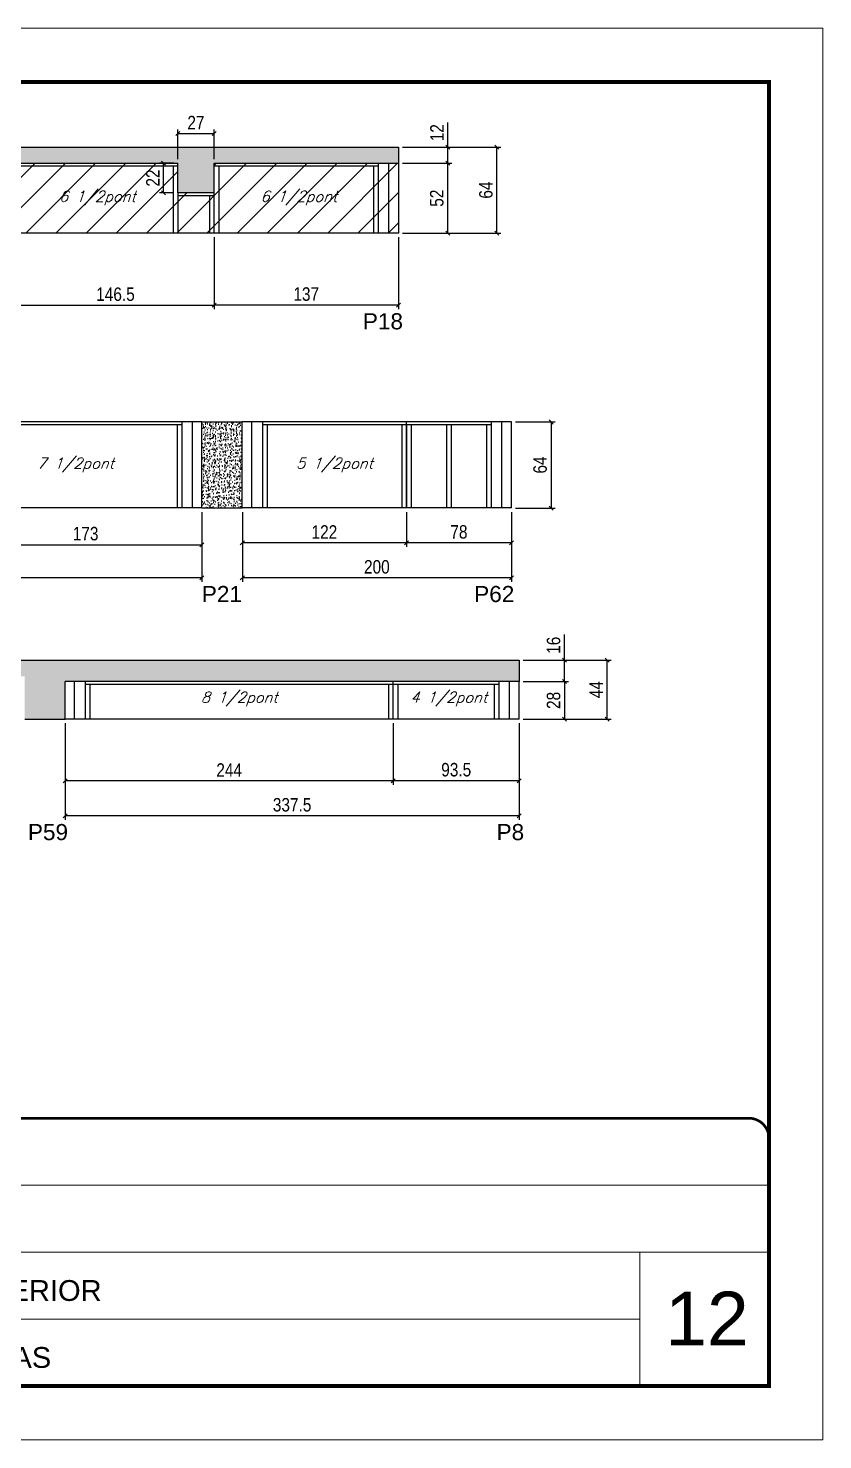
# Model space of a CAD drawing. Extents: x 3309 to 9590, y -2522 to 14608.
# Drawn here: x 8972 to 9563, y 11261 to 12311 of the extents above; entities that cross this region are included whole.
import ezdxf

# ---------------------------------------------------------------- set-up
doc = ezdxf.new("R2010")
doc.units = 0
doc.linetypes.add('CONTINUO', pattern=[0])
doc.linetypes.add('DASHED', pattern=[0.75, 0.5, -0.25])
for name, color, linetype in [('5', 5, 'Continuous'), ('COTA', 241, 'Continuous'), ('Painéis', 200, 'Continuous'), ('SARR_2.2x7', 40, 'Continuous'), ('SARR_3.5x7', 81, 'Continuous'), ('texto', 7, 'Continuous')]:
    doc.layers.add(name, color=color, linetype=linetype)
for name, color, linetype, lineweight in [('CARIMBO', 255, 'Continuous', 9), ('Folhas', 255, 'Continuous', 9), ('Hachura', 251, 'Continuous', 9), ('SARRAFO DE PRESSAO', 251, 'DASHED', 9)]:
    doc.layers.add(name, color=color, linetype=linetype, lineweight=lineweight)
doc.styles.add('ARIAL', font='arial.ttf')
doc.styles.add('COTA TECNICA', font='techl___.ttf', dxfattribs={"height": 10})
doc.styles.add('Romans', font='romans.shx')
doc.styles.get("Standard").update_dxf_attribs({"font": 'arial.ttf'})
doc.dimstyles.new('PAINEL', dxfattribs={"dimtxt": 10, "dimasz": 3, "dimexe": 3, "dimexo": 3, "dimgap": 3, "dimtad": 1, "dimdec": 1, "dimzin": 12, "dimdsep": 46, "dimtxsty": 'COTA TECNICA', "dimblk1": 'OBLIQUE', "dimblk2": 'OBLIQUE', "dimsah": 1, "dimcen": 0.9, "dimclrd": 4, "dimclre": 4, "dimclrt": 240, "dimadec": 1, "dimazin": 3, "dimtfac": 1, "dimtdec": 1, "dimtmove": 0, "dimatfit": 3, "dimfxl": 1, "dimtolj": 1, "dimtzin": 12, "dimarcsym": 0})

# ---------------------------------------------------------------- blocks, each defined once
blk = doc.blocks.new('9999999999')
at = {"color": 30, "linetype": 'CONTINUO'}
for p, q in [((98564.6, 34379.6), (99584, 34379.6)), ((98564.6, 34329.8), (99488, 34329.8)), ((99584, 34329.8), (99488, 34329.8)), ((99488, 34329.8), (99488, 34230.2)), ((98564.6, 34280), (99488, 34280))]:
    blk.add_line(p, q, dxfattribs=at)
at = {"color": 30, "linetype": 'CONTINUO', "const_width": 2}
blk.add_lwpolyline([(99584, 34230.2), (99584, 34414.4, 0.414214), (99569, 34429.4), (98229, 34429.4, 0.414214), (98214, 34414.4), (98214, 34245.2, 0.414214), (98229, 34230.2), (99584, 34230.2)], format="xyb", dxfattribs=at)
at = {"layer": 'Folhas'}
blk.add_lwpolyline([(98139, 34190.2), (99624, 34190.2), (99624, 35240.2), (98139, 35240.2)], close=True, dxfattribs=at)
at = {"layer": 'Folhas', "color": 30, "const_width": 3}
blk.add_lwpolyline([(98214, 34230.2), (99584, 34230.2), (99584, 35200.2), (98214, 35200.2)], close=True, dxfattribs=at)
at = {"color": 7, "linetype": 'Continuous', "ltscale": 5, "style": 'ARIAL'}
for s, p in [('1° SUBSOLO SUPERIOR', (98837.7, 34293.5)), ('LATERAIS DE VIGAS', (98837.7, 34243.7))]:
    blk.add_text(s, height=15.483, dxfattribs=at).set_placement(p)
blk = doc.blocks.new('_Oblique')
at = {"color": 0, "linetype": 'ByBlock', "lineweight": -2}
blk.add_line((-0.5, -0.5), (0.5, 0.5), dxfattribs=at)
blk = doc.blocks.new('*D232')
at = {"layer": 'COTA', "color": 4, "lineweight": -2, "transparency": 16777216}
for p, q in [((8963.9, 12155.3), (8963.9, 12101.7)), ((9110.4, 12155.3), (9110.4, 12101.7)), ((8963.9, 12104.7), (9110.4, 12104.7))]:
    blk.add_line(p, q, dxfattribs=at)
at = {"layer": 'Defpoints', "color": 0, "transparency": 16777216}
for p in [(8963.9, 12158.3), (9110.4, 12158.3), (9110.4, 12104.7)]:
    blk.add_point(p, dxfattribs=at)
at = {"layer": 'COTA', "color": 4, "lineweight": -2, "transparency": 16777216, "xscale": 3, "yscale": 3, "zscale": 3, "rotation": 180}
blk.add_blockref('_Oblique', (8963.9, 12104.7), dxfattribs=at)
at = {"layer": 'COTA', "color": 4, "lineweight": -2, "transparency": 16777216, "xscale": 3, "yscale": 3, "zscale": 3}
blk.add_blockref('_Oblique', (9110.4, 12104.7), dxfattribs=at)
at = {"layer": 'COTA', "color": 240, "transparency": 16777216, "insert": (9037.1, 12112.8), "char_height": 10, "attachment_point": 5, "style": 'COTA TECNICA'}
blk.add_mtext('\\A1;146.5', dxfattribs=at)
blk = doc.blocks.new('*D237')
at = {"layer": 'COTA', "color": 4, "lineweight": -2, "transparency": 16777216}
for p, q in [((9083.4, 12213.3), (9083.4, 12235.4)), ((9110.4, 12213.3), (9110.4, 12235.4)), ((9083.4, 12232.4), (9110.4, 12232.4))]:
    blk.add_line(p, q, dxfattribs=at)
at = {"layer": 'Defpoints', "color": 0, "transparency": 16777216}
for p in [(9110.4, 12232.4), (9083.4, 12210.3), (9110.4, 12210.3)]:
    blk.add_point(p, dxfattribs=at)
at = {"layer": 'COTA', "color": 4, "lineweight": -2, "transparency": 16777216, "xscale": 3, "yscale": 3, "zscale": 3, "rotation": 180}
blk.add_blockref('_Oblique', (9083.4, 12232.4), dxfattribs=at)
at = {"layer": 'COTA', "color": 4, "lineweight": -2, "transparency": 16777216, "xscale": 3, "yscale": 3, "zscale": 3}
blk.add_blockref('_Oblique', (9110.4, 12232.4), dxfattribs=at)
at = {"layer": 'COTA', "color": 240, "transparency": 16777216, "insert": (9096.9, 12240.5), "char_height": 10, "attachment_point": 5, "style": 'COTA TECNICA'}
blk.add_mtext('\\A1;27', dxfattribs=at)
blk = doc.blocks.new('*D224')
at = {"layer": 'COTA', "color": 4, "lineweight": -2, "transparency": 16777216}
for p, q in [((9250.4, 12210.3), (9287.1, 12210.3)), ((9284.1, 12158.3), (9284.1, 12210.3)), ((9250.4, 12158.3), (9287.1, 12158.3))]:
    blk.add_line(p, q, dxfattribs=at)
at = {"layer": 'Defpoints', "color": 0, "transparency": 16777216}
for p in [(9247.4, 12210.3), (9284.1, 12210.3), (9247.4, 12158.3)]:
    blk.add_point(p, dxfattribs=at)
at = {"layer": 'COTA', "color": 4, "lineweight": -2, "transparency": 16777216, "xscale": 3, "yscale": 3, "zscale": 3}
for p, rotation in [((9284.1, 12210.3), 90), ((9284.1, 12158.3), 270)]:
    blk.add_blockref('_Oblique', p, dxfattribs=dict(at, rotation=rotation))
at = {"layer": 'COTA', "color": 240, "transparency": 16777216, "insert": (9276, 12184.3), "char_height": 10, "attachment_point": 5, "rotation": 90, "style": 'COTA TECNICA'}
blk.add_mtext('\\A1;52', dxfattribs=at)
blk = doc.blocks.new('*D225')
at = {"layer": 'COTA', "color": 4, "lineweight": -2, "transparency": 16777216}
for p, q in [((9284.1, 12222.3), (9284.1, 12240.7)), ((9250.4, 12222.3), (9287.1, 12222.3)), ((9284.1, 12210.3), (9284.1, 12222.3)), ((9250.4, 12210.3), (9287.1, 12210.3))]:
    blk.add_line(p, q, dxfattribs=at)
at = {"layer": 'Defpoints', "color": 0, "transparency": 16777216}
for p in [(9247.4, 12222.3), (9284.1, 12222.3), (9247.4, 12210.3)]:
    blk.add_point(p, dxfattribs=at)
at = {"layer": 'COTA', "color": 4, "lineweight": -2, "transparency": 16777216, "xscale": 3, "yscale": 3, "zscale": 3}
for p, rotation in [((9284.1, 12222.3), 90), ((9284.1, 12210.3), 270)]:
    blk.add_blockref('_Oblique', p, dxfattribs=dict(at, rotation=rotation))
at = {"layer": 'COTA', "color": 240, "transparency": 16777216, "insert": (9276.1, 12233), "char_height": 10, "attachment_point": 5, "rotation": 90, "style": 'COTA TECNICA'}
blk.add_mtext('\\A1;12', dxfattribs=at)
blk = doc.blocks.new('*D226')
at = {"layer": 'COTA', "color": 4, "lineweight": -2, "transparency": 16777216}
for p, q in [((9250.4, 12222.3), (9323.6, 12222.3)), ((9320.6, 12158.3), (9320.6, 12222.3)), ((9250.4, 12158.3), (9323.6, 12158.3))]:
    blk.add_line(p, q, dxfattribs=at)
at = {"layer": 'Defpoints', "color": 0, "transparency": 16777216}
for p in [(9247.4, 12222.3), (9320.6, 12222.3), (9247.4, 12158.3)]:
    blk.add_point(p, dxfattribs=at)
at = {"layer": 'COTA', "color": 4, "lineweight": -2, "transparency": 16777216, "xscale": 3, "yscale": 3, "zscale": 3}
for p, rotation in [((9320.6, 12222.3), 90), ((9320.6, 12158.3), 270)]:
    blk.add_blockref('_Oblique', p, dxfattribs=dict(at, rotation=rotation))
at = {"layer": 'COTA', "color": 240, "transparency": 16777216, "insert": (9312.5, 12190.3), "char_height": 10, "attachment_point": 5, "rotation": 90, "style": 'COTA TECNICA'}
blk.add_mtext('\\A1;64', dxfattribs=at)
blk = doc.blocks.new('*D238')
at = {"layer": 'COTA', "color": 4, "lineweight": -2, "transparency": 16777216}
for p, q in [((9110.4, 12155.3), (9110.4, 12101.7)), ((9247.4, 12155.3), (9247.4, 12101.7)), ((9247.4, 12104.7), (9110.4, 12104.7))]:
    blk.add_line(p, q, dxfattribs=at)
at = {"layer": 'Defpoints', "color": 0, "transparency": 16777216}
for p in [(9110.4, 12158.3), (9247.4, 12158.3), (9110.4, 12104.7)]:
    blk.add_point(p, dxfattribs=at)
at = {"layer": 'COTA', "color": 4, "lineweight": -2, "transparency": 16777216, "xscale": 3, "yscale": 3, "zscale": 3, "rotation": 180}
blk.add_blockref('_Oblique', (9110.4, 12104.7), dxfattribs=at)
at = {"layer": 'COTA', "color": 4, "lineweight": -2, "transparency": 16777216, "xscale": 3, "yscale": 3, "zscale": 3}
blk.add_blockref('_Oblique', (9247.4, 12104.7), dxfattribs=at)
at = {"layer": 'COTA', "color": 240, "transparency": 16777216, "insert": (9178.9, 12112.9), "char_height": 10, "attachment_point": 5, "style": 'COTA TECNICA'}
blk.add_mtext('\\A1;137', dxfattribs=at)
blk = doc.blocks.new('*D239')
at = {"layer": 'COTA', "color": 4, "linetype": 'ByBlock', "lineweight": -2, "transparency": 16777216}
for p, q in [((8440.4, 11950.8), (8440.4, 11898.9)), ((9101.4, 11950.8), (9101.4, 11898.9)), ((9101.4, 11901.9), (8440.4, 11901.9))]:
    blk.add_line(p, q, dxfattribs=at)
at = {"layer": 'Defpoints', "color": 0, "linetype": 'ByBlock', "transparency": 16777216}
for p in [(8440.4, 11953.8), (9101.4, 11953.8), (8440.4, 11901.9)]:
    blk.add_point(p, dxfattribs=at)
at = {"layer": 'COTA', "color": 4, "linetype": 'ByBlock', "lineweight": -2, "transparency": 16777216, "xscale": 3, "yscale": 3, "zscale": 3, "rotation": 180}
blk.add_blockref('_Oblique', (8440.4, 11901.9), dxfattribs=at)
at = {"layer": 'COTA', "color": 4, "linetype": 'ByBlock', "lineweight": -2, "transparency": 16777216, "xscale": 3, "yscale": 3, "zscale": 3}
blk.add_blockref('_Oblique', (9101.4, 11901.9), dxfattribs=at)
at = {"layer": 'COTA', "color": 240, "linetype": 'ByBlock', "transparency": 16777216, "insert": (8770.9, 11910), "char_height": 10, "attachment_point": 5, "style": 'COTA TECNICA'}
blk.add_mtext('\\A1;661', dxfattribs=at)
blk = doc.blocks.new('*D240')
at = {"layer": 'COTA', "color": 4, "lineweight": -2, "transparency": 16777216}
for p, q in [((8928.4, 11950.8), (8928.4, 11923.5)), ((9101.4, 11950.8), (9101.4, 11923.5)), ((8928.4, 11926.5), (9101.4, 11926.5))]:
    blk.add_line(p, q, dxfattribs=at)
at = {"layer": 'Defpoints', "color": 0, "transparency": 16777216}
for p in [(8928.4, 11953.8), (9101.4, 11953.8), (9101.4, 11926.5)]:
    blk.add_point(p, dxfattribs=at)
at = {"layer": 'COTA', "color": 4, "lineweight": -2, "transparency": 16777216, "xscale": 3, "yscale": 3, "zscale": 3, "rotation": 180}
blk.add_blockref('_Oblique', (8928.4, 11926.5), dxfattribs=at)
at = {"layer": 'COTA', "color": 4, "lineweight": -2, "transparency": 16777216, "xscale": 3, "yscale": 3, "zscale": 3}
blk.add_blockref('_Oblique', (9101.4, 11926.5), dxfattribs=at)
at = {"layer": 'COTA', "color": 240, "transparency": 16777216, "insert": (9014.9, 11934.7), "char_height": 10, "attachment_point": 5, "style": 'COTA TECNICA'}
blk.add_mtext('\\A1;173', dxfattribs=at)
blk = doc.blocks.new('*D241')
at = {"layer": 'COTA', "color": 4, "lineweight": -2, "transparency": 16777216}
for p, q in [((9080.4, 12210.3), (9069.9, 12210.3)), ((9072.9, 12188.3), (9072.9, 12210.3)), ((9080.4, 12188.3), (9069.9, 12188.3))]:
    blk.add_line(p, q, dxfattribs=at)
at = {"layer": 'Defpoints', "color": 0, "transparency": 16777216}
for p in [(9072.9, 12210.3), (9083.4, 12210.3), (9083.4, 12188.3)]:
    blk.add_point(p, dxfattribs=at)
at = {"layer": 'COTA', "color": 4, "lineweight": -2, "transparency": 16777216, "xscale": 3, "yscale": 3, "zscale": 3}
for p, rotation in [((9072.9, 12210.3), 90), ((9072.9, 12188.3), 270)]:
    blk.add_blockref('_Oblique', p, dxfattribs=dict(at, rotation=rotation))
at = {"layer": 'COTA', "color": 240, "transparency": 16777216, "insert": (9064.9, 12199.3), "char_height": 10, "attachment_point": 5, "rotation": 90, "style": 'COTA TECNICA'}
blk.add_mtext('\\A1;22', dxfattribs=at)
blk = doc.blocks.new('*D222')
at = {"layer": 'COTA', "color": 4, "linetype": 'ByBlock', "lineweight": -2, "transparency": 16777216}
for p, q in [((9253.4, 11950.8), (9253.4, 11924.9)), ((9331.4, 11950.8), (9331.4, 11924.9)), ((9331.4, 11927.9), (9253.4, 11927.9))]:
    blk.add_line(p, q, dxfattribs=at)
at = {"layer": 'Defpoints', "color": 0, "linetype": 'ByBlock', "transparency": 16777216}
for p in [(9253.4, 11953.8), (9331.4, 11953.8), (9253.4, 11927.9)]:
    blk.add_point(p, dxfattribs=at)
at = {"layer": 'COTA', "color": 4, "linetype": 'ByBlock', "lineweight": -2, "transparency": 16777216, "xscale": 3, "yscale": 3, "zscale": 3, "rotation": 180}
blk.add_blockref('_Oblique', (9253.4, 11927.9), dxfattribs=at)
at = {"layer": 'COTA', "color": 4, "linetype": 'ByBlock', "lineweight": -2, "transparency": 16777216, "xscale": 3, "yscale": 3, "zscale": 3}
blk.add_blockref('_Oblique', (9331.4, 11927.9), dxfattribs=at)
at = {"layer": 'COTA', "color": 240, "linetype": 'ByBlock', "transparency": 16777216, "insert": (9292.4, 11936), "char_height": 10, "attachment_point": 5, "style": 'COTA TECNICA'}
blk.add_mtext('\\A1;78', dxfattribs=at)
blk = doc.blocks.new('*D223')
at = {"layer": 'COTA', "color": 4, "linetype": 'ByBlock', "lineweight": -2, "transparency": 16777216}
for p, q in [((9131.4, 11950.8), (9131.4, 11924.9)), ((9253.4, 11950.8), (9253.4, 11924.9)), ((9253.4, 11927.9), (9131.4, 11927.9))]:
    blk.add_line(p, q, dxfattribs=at)
at = {"layer": 'Defpoints', "color": 0, "linetype": 'ByBlock', "transparency": 16777216}
for p in [(9131.4, 11953.8), (9253.4, 11953.8), (9131.4, 11927.9)]:
    blk.add_point(p, dxfattribs=at)
at = {"layer": 'COTA', "color": 4, "linetype": 'ByBlock', "lineweight": -2, "transparency": 16777216, "xscale": 3, "yscale": 3, "zscale": 3, "rotation": 180}
blk.add_blockref('_Oblique', (9131.4, 11927.9), dxfattribs=at)
at = {"layer": 'COTA', "color": 4, "linetype": 'ByBlock', "lineweight": -2, "transparency": 16777216, "xscale": 3, "yscale": 3, "zscale": 3}
blk.add_blockref('_Oblique', (9253.4, 11927.9), dxfattribs=at)
at = {"layer": 'COTA', "color": 240, "linetype": 'ByBlock', "transparency": 16777216, "insert": (9192.4, 11936), "char_height": 10, "attachment_point": 5, "style": 'COTA TECNICA'}
blk.add_mtext('\\A1;122', dxfattribs=at)
blk = doc.blocks.new('*D234')
at = {"layer": 'COTA', "color": 4, "linetype": 'ByBlock', "lineweight": -2, "transparency": 16777216}
for p, q in [((9131.4, 11950.8), (9131.4, 11898.9)), ((9331.4, 11950.8), (9331.4, 11898.9)), ((9331.4, 11901.9), (9131.4, 11901.9))]:
    blk.add_line(p, q, dxfattribs=at)
at = {"layer": 'Defpoints', "color": 0, "linetype": 'ByBlock', "transparency": 16777216}
for p in [(9131.4, 11953.8), (9331.4, 11953.8), (9131.4, 11901.9)]:
    blk.add_point(p, dxfattribs=at)
at = {"layer": 'COTA', "color": 4, "linetype": 'ByBlock', "lineweight": -2, "transparency": 16777216, "xscale": 3, "yscale": 3, "zscale": 3, "rotation": 180}
blk.add_blockref('_Oblique', (9131.4, 11901.9), dxfattribs=at)
at = {"layer": 'COTA', "color": 4, "linetype": 'ByBlock', "lineweight": -2, "transparency": 16777216, "xscale": 3, "yscale": 3, "zscale": 3}
blk.add_blockref('_Oblique', (9331.4, 11901.9), dxfattribs=at)
at = {"layer": 'COTA', "color": 240, "linetype": 'ByBlock', "transparency": 16777216, "insert": (9231.4, 11910), "char_height": 10, "attachment_point": 5, "style": 'COTA TECNICA'}
blk.add_mtext('\\A1;200', dxfattribs=at)
blk = doc.blocks.new('*D235')
at = {"layer": 'COTA', "color": 4, "lineweight": -2, "transparency": 16777216}
for p, q in [((9334.4, 12017.8), (9363.9, 12017.8)), ((9360.9, 12017.8), (9360.9, 11953.8)), ((9334.4, 11953.8), (9363.9, 11953.8))]:
    blk.add_line(p, q, dxfattribs=at)
at = {"layer": 'Defpoints', "color": 0, "transparency": 16777216}
for p in [(9331.4, 12017.8), (9331.4, 11953.8), (9360.9, 11953.8)]:
    blk.add_point(p, dxfattribs=at)
at = {"layer": 'COTA', "color": 4, "lineweight": -2, "transparency": 16777216, "xscale": 3, "yscale": 3, "zscale": 3}
for p, rotation in [((9360.9, 12017.8), 90), ((9360.9, 11953.8), 270)]:
    blk.add_blockref('_Oblique', p, dxfattribs=dict(at, rotation=rotation))
at = {"layer": 'COTA', "color": 240, "transparency": 16777216, "insert": (9352.8, 11985.8), "char_height": 10, "attachment_point": 5, "rotation": 90, "style": 'COTA TECNICA'}
blk.add_mtext('\\A1;64', dxfattribs=at)
blk = doc.blocks.new('*D249')
at = {"layer": 'COTA', "color": 4, "linetype": 'ByBlock', "lineweight": -2, "transparency": 16777216}
for p, q in [((9243.6, 11793.7), (9243.6, 11747.8)), ((9337.1, 11793.7), (9337.1, 11747.8)), ((9337.1, 11750.8), (9243.6, 11750.8))]:
    blk.add_line(p, q, dxfattribs=at)
at = {"layer": 'Defpoints', "color": 0, "linetype": 'ByBlock', "transparency": 16777216}
for p in [(9243.6, 11796.7), (9337.1, 11796.7), (9243.6, 11750.8)]:
    blk.add_point(p, dxfattribs=at)
at = {"layer": 'COTA', "color": 4, "linetype": 'ByBlock', "lineweight": -2, "transparency": 16777216, "xscale": 3, "yscale": 3, "zscale": 3, "rotation": 180}
blk.add_blockref('_Oblique', (9243.6, 11750.8), dxfattribs=at)
at = {"layer": 'COTA', "color": 4, "linetype": 'ByBlock', "lineweight": -2, "transparency": 16777216, "xscale": 3, "yscale": 3, "zscale": 3}
blk.add_blockref('_Oblique', (9337.1, 11750.8), dxfattribs=at)
at = {"layer": 'COTA', "color": 240, "linetype": 'ByBlock', "transparency": 16777216, "insert": (9290.4, 11759.1), "char_height": 10, "attachment_point": 5, "style": 'COTA TECNICA'}
blk.add_mtext('\\A1;93.5', dxfattribs=at)
blk = doc.blocks.new('*D250')
at = {"layer": 'COTA', "color": 4, "linetype": 'ByBlock', "lineweight": -2, "transparency": 16777216}
for p, q in [((8999.6, 11793.7), (8999.6, 11747.8)), ((9243.6, 11793.7), (9243.6, 11747.8)), ((9243.6, 11750.8), (8999.6, 11750.8))]:
    blk.add_line(p, q, dxfattribs=at)
at = {"layer": 'Defpoints', "color": 0, "linetype": 'ByBlock', "transparency": 16777216}
for p in [(8999.6, 11796.7), (9243.6, 11796.7), (8999.6, 11750.8)]:
    blk.add_point(p, dxfattribs=at)
at = {"layer": 'COTA', "color": 4, "linetype": 'ByBlock', "lineweight": -2, "transparency": 16777216, "xscale": 3, "yscale": 3, "zscale": 3, "rotation": 180}
blk.add_blockref('_Oblique', (8999.6, 11750.8), dxfattribs=at)
at = {"layer": 'COTA', "color": 4, "linetype": 'ByBlock', "lineweight": -2, "transparency": 16777216, "xscale": 3, "yscale": 3, "zscale": 3}
blk.add_blockref('_Oblique', (9243.6, 11750.8), dxfattribs=at)
at = {"layer": 'COTA', "color": 240, "linetype": 'ByBlock', "transparency": 16777216, "insert": (9121.6, 11758.9), "char_height": 10, "attachment_point": 5, "style": 'COTA TECNICA'}
blk.add_mtext('\\A1;244', dxfattribs=at)
blk = doc.blocks.new('*D252')
at = {"layer": 'COTA', "color": 4, "linetype": 'ByBlock', "lineweight": -2, "transparency": 16777216}
for p, q in [((8999.6, 11793.7), (8999.6, 11721.8)), ((9337.1, 11793.7), (9337.1, 11721.8)), ((9337.1, 11724.8), (8999.6, 11724.8))]:
    blk.add_line(p, q, dxfattribs=at)
at = {"layer": 'Defpoints', "color": 0, "linetype": 'ByBlock', "transparency": 16777216}
for p in [(8999.6, 11796.7), (9337.1, 11796.7), (8999.6, 11724.8)]:
    blk.add_point(p, dxfattribs=at)
at = {"layer": 'COTA', "color": 4, "linetype": 'ByBlock', "lineweight": -2, "transparency": 16777216, "xscale": 3, "yscale": 3, "zscale": 3, "rotation": 180}
blk.add_blockref('_Oblique', (8999.6, 11724.8), dxfattribs=at)
at = {"layer": 'COTA', "color": 4, "linetype": 'ByBlock', "lineweight": -2, "transparency": 16777216, "xscale": 3, "yscale": 3, "zscale": 3}
blk.add_blockref('_Oblique', (9337.1, 11724.8), dxfattribs=at)
at = {"layer": 'COTA', "color": 240, "linetype": 'ByBlock', "transparency": 16777216, "insert": (9168.4, 11733), "char_height": 10, "attachment_point": 5, "style": 'COTA TECNICA'}
blk.add_mtext('\\A1;337.5', dxfattribs=at)
blk = doc.blocks.new('*D251')
at = {"layer": 'COTA', "color": 4, "lineweight": -2, "transparency": 16777216}
for p, q in [((9340.1, 11824.7), (9373.9, 11824.7)), ((9370.9, 11824.7), (9370.9, 11796.7)), ((9340.1, 11796.7), (9373.9, 11796.7))]:
    blk.add_line(p, q, dxfattribs=at)
at = {"layer": 'Defpoints', "color": 0, "transparency": 16777216}
for p in [(9337.1, 11824.7), (9337.1, 11796.7), (9370.9, 11796.7)]:
    blk.add_point(p, dxfattribs=at)
at = {"layer": 'COTA', "color": 4, "lineweight": -2, "transparency": 16777216, "xscale": 3, "yscale": 3, "zscale": 3}
for p, rotation in [((9370.9, 11824.7), 90), ((9370.9, 11796.7), 270)]:
    blk.add_blockref('_Oblique', p, dxfattribs=dict(at, rotation=rotation))
at = {"layer": 'COTA', "color": 240, "transparency": 16777216, "insert": (9362.8, 11810.7), "char_height": 10, "attachment_point": 5, "rotation": 90, "style": 'COTA TECNICA'}
blk.add_mtext('\\A1;28', dxfattribs=at)
blk = doc.blocks.new('*D253')
at = {"layer": 'COTA', "color": 4, "lineweight": -2, "transparency": 16777216}
for p, q in [((9370.9, 11840.7), (9370.9, 11859.7)), ((9340.1, 11840.7), (9373.9, 11840.7)), ((9370.9, 11824.7), (9370.9, 11840.7)), ((9340.1, 11824.7), (9373.9, 11824.7))]:
    blk.add_line(p, q, dxfattribs=at)
at = {"layer": 'Defpoints', "color": 0, "transparency": 16777216}
for p in [(9337.1, 11840.7), (9370.9, 11840.7), (9337.1, 11824.7)]:
    blk.add_point(p, dxfattribs=at)
at = {"layer": 'COTA', "color": 4, "lineweight": -2, "transparency": 16777216, "xscale": 3, "yscale": 3, "zscale": 3}
for p, rotation in [((9370.9, 11840.7), 90), ((9370.9, 11824.7), 270)]:
    blk.add_blockref('_Oblique', p, dxfattribs=dict(at, rotation=rotation))
at = {"layer": 'COTA', "color": 240, "transparency": 16777216, "insert": (9362.8, 11851.7), "char_height": 10, "attachment_point": 5, "rotation": 90, "style": 'COTA TECNICA'}
blk.add_mtext('\\A1;16', dxfattribs=at)
blk = doc.blocks.new('*D254')
at = {"layer": 'COTA', "color": 4, "lineweight": -2, "transparency": 16777216}
for p, q in [((9340.1, 11840.7), (9405.5, 11840.7)), ((9402.5, 11796.7), (9402.5, 11840.7)), ((9340.1, 11796.7), (9405.5, 11796.7))]:
    blk.add_line(p, q, dxfattribs=at)
at = {"layer": 'Defpoints', "color": 0, "transparency": 16777216}
for p in [(9337.1, 11840.7), (9402.5, 11840.7), (9337.1, 11796.7)]:
    blk.add_point(p, dxfattribs=at)
at = {"layer": 'COTA', "color": 4, "lineweight": -2, "transparency": 16777216, "xscale": 3, "yscale": 3, "zscale": 3}
for p, rotation in [((9402.5, 11840.7), 90), ((9402.5, 11796.7), 270)]:
    blk.add_blockref('_Oblique', p, dxfattribs=dict(at, rotation=rotation))
at = {"layer": 'COTA', "color": 240, "transparency": 16777216, "insert": (9394.4, 11818.7), "char_height": 10, "attachment_point": 5, "rotation": 90, "style": 'COTA TECNICA'}
blk.add_mtext('\\A1;44', dxfattribs=at)

msp = doc.modelspace()

# ---------------------------------------------------------------- hatches: boundary and pattern name
at = {"layer": 'COTA'}
h = msp.add_hatch(dxfattribs=at)
h.set_pattern_fill('AR-CONC', color=256, scale=0.03)
h.set_pattern_definition([(50, (1492.927, -773.546), (5.4655401, -0.4781726), [0.5715, -6.2865]), (355, (1492.927, -773.546), (-1.0573026, 5.7317054), [0.4572, -5.0292175]), (100.451445, (1493.382, -773.586), (4.4082374, 5.2535326), [0.4857003, -5.3427073]), (46.1842, (1492.927, -772.022), (8.1323712, -1.2612698), [0.85725, -9.42975]), (96.63556, (1493.6045, -772.127), (7.122124, 7.4227837), [0.7285507, -8.0140682]), (351.18415, (1492.927, -772.022), (7.122124, 7.4227837), [0.685799, -7.543792]), (21, (1493.689, -772.403), (4.5484317, -3.067956), [0.5715, -6.2865]), (326, (1493.689, -772.403), (1.8540609, 5.525639), [0.4572, -5.0292]), (71.451445, (1494.068, -772.6586), (6.4024926, 2.457683), [0.4857003, -5.3426981]), (37.5, (1492.9268, -773.5459), (0.0926581, 2.53665117), [0, -4.96824, 0, -5.1054, 0, -5.04825]), (7.5, (1492.9268, -773.546), (2.00458988, 3.00541724), [0, -2.91084, 0, -4.85394, 0, -1.92405]), (327.5, (1491.2275, -773.546), (4.06771786, -0.17186232), [0, -1.905, 0, -5.9436, 0, -7.8867]), (317.5, (1490.4655, -773.546), (4.4438754, 0.7627947), [0, -2.4765, 0, -3.94716, 0, -5.6007])])
h.paths.add_polyline_path([(9110.39, 12210.35), (9247.39, 12210.35), (9247.39, 12222.35), (8640.39, 12222.35), (8640.39, 12158.35), (8670.39, 12158.35), (8670.39, 12210.35), (8936.89, 12210.35), (8936.89, 12188.35), (8963.89, 12188.35), (8963.89, 12210.35), (9083.39, 12210.35), (9083.39, 12188.35), (9110.39, 12188.35)])
h = msp.add_hatch(dxfattribs=at)
h.set_pattern_fill('AR-CONC', color=256, scale=0.03)
h.set_pattern_definition([(50, (0, -30.5615), (5.4655401, -0.4781726), [0.5715, -6.2865]), (355, (0, -30.5615), (-1.0573026, 5.7317054), [0.4572, -5.0292175]), (100.451445, (0.4555, -30.6014), (4.4082374, 5.2535326), [0.4857003, -5.3427073]), (46.1842, (0, -29.0375), (8.1323712, -1.2612698), [0.85725, -9.42975]), (96.63556, (0.678, -29.143), (7.122124, 7.4227837), [0.7285507, -8.0140682]), (351.18415, (0, -29.0375), (7.122124, 7.4227837), [0.685799, -7.543792]), (21, (0.762, -29.4185), (4.5484317, -3.067956), [0.5715, -6.2865]), (326, (0.762, -29.4185), (1.8540609, 5.525639), [0.4572, -5.0292]), (71.451445, (1.141, -29.674), (6.4024926, 2.457683), [0.4857003, -5.3426981]), (37.5, (0, -30.5615), (0.0926581, 2.53665117), [0, -4.96824, 0, -5.1054, 0, -5.04825]), (7.5, (0, -30.5615), (2.00458988, 3.00541724), [0, -2.91084, 0, -4.85394, 0, -1.92405]), (327.5, (-1.6993, -30.5615), (4.06771786, -0.17186232), [0, -1.905, 0, -5.9436, 0, -7.8867]), (317.5, (-2.4613, -30.5615), (4.4438754, 0.7627947), [0, -2.4765, 0, -3.94716, 0, -5.6007])])
h.paths.add_polyline_path([(9131.39, 12017.83), (9101.39, 12017.83), (9101.39, 11953.83), (9131.39, 11953.83)])
h = msp.add_hatch(dxfattribs=at)
h.set_pattern_fill('AR-CONC', color=256, scale=0.03)
h.set_pattern_definition([(50, (0, -29.24), (5.4655401, -0.4781726), [0.5715, -6.2865]), (355, (0, -29.24), (-1.0573026, 5.7317054), [0.4572, -5.0292175]), (100.451445, (0.4555, -29.2797), (4.4082374, 5.2535326), [0.4857003, -5.3427073]), (46.1842, (0, -27.716), (8.1323712, -1.2612698), [0.85725, -9.42975]), (96.63556, (0.678, -27.821), (7.122124, 7.4227837), [0.7285507, -8.0140682]), (351.18415, (0, -27.716), (7.122124, 7.4227837), [0.685799, -7.543792]), (21, (0.762, -28.097), (4.5484317, -3.067956), [0.5715, -6.2865]), (326, (0.762, -28.097), (1.8540609, 5.525639), [0.4572, -5.0292]), (71.451445, (1.141, -28.3525), (6.4024926, 2.457683), [0.4857003, -5.3426981]), (37.5, (0, -29.2399), (0.0926581, 2.53665117), [0, -4.96824, 0, -5.1054, 0, -5.04825]), (7.5, (0, -29.2399), (2.00458988, 3.00541724), [0, -2.91084, 0, -4.85394, 0, -1.92405]), (327.5, (-1.6993, -29.2399), (4.06771786, -0.17186232), [0, -1.905, 0, -5.9436, 0, -7.8867]), (317.5, (-2.4613, -29.24), (4.4438754, 0.7627947), [0, -2.4765, 0, -3.94716, 0, -5.6007])])
h.paths.add_polyline_path([(8969.61, 11796.73), (8999.61, 11796.73), (8999.61, 11824.73), (9337.11, 11824.73), (9337.11, 11840.73), (8677.11, 11840.73), (8677.11, 11776.73), (8707.11, 11776.73), (8707.11, 11796.73), (8707.11, 11828.73), (8969.61, 11828.73)])
at = {"layer": 'Hachura', "linetype": 'ByBlock'}
h = msp.add_hatch(dxfattribs=at)
h.set_pattern_fill('ANSI31', color=256, scale=5)
h.paths.add_polyline_path([(8792.39, 12210.35), (8670.39, 12210.35), (8670.39, 12158.35), (8792.39, 12158.35)])
h.paths.add_polyline_path([(8936.89, 12210.35), (8792.39, 12210.35), (8792.39, 12158.35), (8963.89, 12158.35), (8963.89, 12188.35), (8936.89, 12188.35)])
h.paths.add_polyline_path([(9110.39, 12188.35), (9083.39, 12188.35), (9083.39, 12210.35), (8963.89, 12210.35), (8963.89, 12158.35), (9110.39, 12158.35)])
h.paths.add_polyline_path([(9247.39, 12210.35), (9110.39, 12210.35), (9110.39, 12158.35), (9247.39, 12158.35)])

# ---------------------------------------------------------------- linework, layer by layer
at = {"layer": 'COTA'}
for p, q in [((8640.39, 12222.35), (9247.39, 12222.35)), ((9247.39, 12222.35), (9247.39, 12210.35)), ((9083.39, 12188.35), (9083.39, 12158.35)), ((9101.39, 12017.83), (9131.39, 12017.83)), ((9101.39, 11953.83), (9131.39, 11953.83)), ((8677.11, 11840.73), (9337.11, 11840.73)), ((9337.11, 11840.73), (9337.11, 11824.73)), ((8969.61, 11796.73), (8999.61, 11796.73))]:
    msp.add_line(p, q, dxfattribs=at)
at = {"layer": 'Painéis', "linetype": 'ByBlock'}
for p, q in [((8963.89, 12210.35), (9083.39, 12210.35)), ((9083.39, 12188.35), (9083.39, 12210.35)), ((9110.39, 12158.35), (9110.39, 12210.35)), ((9110.39, 12210.35), (9247.39, 12210.35)), ((9247.39, 12210.35), (9247.39, 12158.35)), ((9110.39, 12188.35), (9083.39, 12188.35)), ((9247.39, 12158.35), (8670.39, 12158.35)), ((9101.39, 12017.83), (8440.39, 12017.83)), ((9101.39, 11953.83), (9101.39, 12017.83)), ((9331.39, 12017.83), (9131.39, 12017.83)), ((9131.39, 11953.83), (9131.39, 12017.83)), ((9253.39, 11953.83), (9253.39, 12017.83)), ((9331.39, 11953.83), (9331.39, 12017.83)), ((9101.39, 11953.83), (8440.39, 11953.83)), ((9331.39, 11953.83), (9131.39, 11953.83)), ((9337.11, 11824.73), (8999.61, 11824.73)), ((8999.61, 11796.73), (8999.61, 11824.73)), ((9243.61, 11796.73), (9243.61, 11824.73)), ((9337.11, 11796.73), (9337.11, 11824.73)), ((9337.11, 11796.73), (8999.61, 11796.73))]:
    msp.add_line(p, q, dxfattribs=at)
at = {"layer": 'SARR_2.2x7', "linetype": 'Continuous'}
for p, q in [((9083.39, 12208.15), (8963.89, 12208.15)), ((9232.39, 12208.15), (9110.39, 12208.15)), ((9240.39, 12158.35), (9240.39, 12210.35)), ((9110.39, 12186.15), (9083.39, 12186.15)), ((9086.39, 12015.63), (8928.39, 12015.63)), ((9094.39, 11953.83), (9094.39, 12017.83)), ((9138.39, 11953.83), (9138.39, 12017.83)), ((9253.39, 12015.63), (9146.39, 12015.63)), ((9316.39, 12015.63), (9253.39, 12015.63)), ((9324.39, 11953.83), (9324.39, 12017.83)), ((9006.61, 11796.73), (9006.61, 11824.73)), ((9330.11, 11796.73), (9330.11, 11824.73)), ((9243.61, 11822.53), (9014.61, 11822.53)), ((9322.11, 11822.53), (9243.61, 11822.53))]:
    msp.add_line(p, q, dxfattribs=at)
at = {"layer": 'SARR_3.5x7'}
for p, q in [((9079.89, 12208.15), (9079.89, 12158.35)), ((9113.89, 12208.15), (9113.89, 12158.35)), ((9228.89, 12208.15), (9228.89, 12158.35)), ((9232.39, 12210.35), (9232.39, 12158.35)), ((9106.89, 12186.15), (9106.89, 12158.35)), ((9082.89, 12015.63), (9082.89, 11953.83)), ((9086.39, 12017.83), (9086.39, 11953.83)), ((9146.39, 12017.83), (9146.39, 11953.83)), ((9149.89, 12015.63), (9149.89, 11953.83)), ((9249.89, 12015.63), (9249.89, 11953.83)), ((9253.39, 12015.63), (9253.39, 11953.83)), ((9256.89, 12015.63), (9256.89, 11953.83)), ((9283.15, 12015.63), (9283.15, 11953.83)), ((9286.65, 12015.63), (9286.65, 11953.83)), ((9312.89, 12015.63), (9312.89, 11953.83)), ((9316.39, 12017.83), (9316.39, 11953.83)), ((9014.61, 11824.73), (9014.61, 11796.73)), ((9322.11, 11824.73), (9322.11, 11796.73)), ((9018.11, 11822.53), (9018.11, 11796.73)), ((9240.11, 11822.53), (9240.11, 11796.73)), ((9247.11, 11822.53), (9247.11, 11796.73)), ((9318.61, 11822.53), (9318.61, 11796.73))]:
    msp.add_line(p, q, dxfattribs=at)

# ---------------------------------------------------------------- block references
at = {"layer": 'SARRAFO DE PRESSAO', "color": 6, "linetype": 'ByBlock'}
msp.add_blockref('9999999999', (-90061.11, -22929.5), dxfattribs=at)

# ---------------------------------------------------------------- texts
at = {"layer": '5', "linetype": 'Continuous'}
for s, rotation, p in [('P18', 0.00004, (9221.01, 12086.71)), ('P21', 359.99996, (9101.29, 11883.84)), ('P62', 359.99996, (9303.76, 11883.84)), ('P59', 359.99996, (8972.02, 11706.75)), ('P8', 359.99996, (9320.41, 11706.75))]:
    msp.add_text(s, height=12, rotation=rotation, dxfattribs=at).set_placement(p)
at = {"layer": 'CARIMBO', "style": 'ARIAL'}
msp.add_text('12', height=40, dxfattribs=at).set_placement((9445.73, 11330.85))
at = {"layer": 'texto', "color": 2, "char_height": 8, "attachment_point": 5, "style": 'Romans'}
for s, insert in [('{\\Q19;\\C256;6 1/2pont}', (9023.64, 12184.35)), ('{\\Q19;\\C256;6 1/2pont}', (9173.39, 12184.35)), ('{\\Q19;\\C256;7 1/2pont}', (9007.39, 11985.83)), ('{\\Q19;\\C256;5 1/2pont}', (9199.89, 11985.83)), ('{\\Q19;\\C256;8 1/2pont}', (9129.11, 11811.73)), ('{\\Q19;\\C256;4 1/2pont}', (9284.86, 11811.73))]:
    msp.add_mtext(s, dxfattribs=dict(at, insert=insert))

# ---------------------------------------------------------------- dimensions: what is measured, and where the dimension line sits
at = {"layer": 'COTA'}
for base, p1, p2, picture, middle in [((9110.39, 12232.41), (9083.39, 12210.35), (9110.39, 12210.35), '*D237', (9096.89, 12240.48)), ((9110.39, 12104.72), (8963.89, 12158.35), (9110.39, 12158.35), '*D232', (9037.14, 12112.83)), ((9110.39, 12104.72), (9247.39, 12158.35), (9110.39, 12158.35), '*D238', (9178.89, 12112.94)), ((9101.39, 11926.51), (8928.39, 11953.83), (9101.39, 11953.83), '*D240', (9014.89, 11934.73))]:
    dim = msp.add_linear_dim(base=base, p1=p1, p2=p2, dimstyle='PAINEL', dxfattribs=at)
    dim.commit()
    dim.dimension.update_dxf_attribs({"geometry": picture, "text_midpoint": middle})
for base, p1, p2, picture, middle in [((9284.14, 12222.35), (9247.39, 12210.35), (9247.39, 12222.35), '*D225', (9276.09, 12233)), ((9320.63, 12222.35), (9247.39, 12158.35), (9247.39, 12222.35), '*D226', (9312.53, 12190.35)), ((9072.94, 12210.35), (9083.39, 12188.35), (9083.39, 12210.35), '*D241', (9064.94, 12199.35)), ((9284.14, 12210.35), (9247.39, 12158.35), (9247.39, 12210.35), '*D224', (9276.03, 12184.35)), ((9360.86, 11953.83), (9331.39, 12017.83), (9331.39, 11953.83), '*D235', (9352.75, 11985.83)), ((9370.93, 11840.73), (9337.11, 11824.73), (9337.11, 11840.73), '*D253', (9362.82, 11851.74)), ((9402.45, 11840.73), (9337.11, 11796.73), (9337.11, 11840.73), '*D254', (9394.38, 11818.73)), ((9370.93, 11796.73), (9337.11, 11824.73), (9337.11, 11796.73), '*D251', (9362.83, 11810.73))]:
    dim = msp.add_linear_dim(base=base, p1=p1, p2=p2, angle=90, dimstyle='PAINEL', dxfattribs=at)
    dim.commit()
    dim.dimension.update_dxf_attribs({"geometry": picture, "text_midpoint": middle})
at = {"layer": 'COTA', "linetype": 'ByBlock'}
for base, p1, p2, picture, middle in [((8440.39, 11901.85), (9101.39, 11953.83), (8440.39, 11953.83), '*D239', (8770.89, 11909.96)), ((9131.39, 11901.85), (9331.39, 11953.83), (9131.39, 11953.83), '*D234', (9231.39, 11909.96)), ((9253.39, 11927.91), (9331.39, 11953.83), (9253.39, 11953.83), '*D222', (9292.39, 11936.01)), ((8999.61, 11724.76), (9337.11, 11796.73), (8999.61, 11796.73), '*D252', (9168.36, 11732.98)), ((9243.61, 11750.82), (9337.11, 11796.73), (9243.61, 11796.73), '*D249', (9290.36, 11759.07))]:
    dim = msp.add_linear_dim(base=base, p1=p1, p2=p2, angle=180, dimstyle='PAINEL', dxfattribs=at)
    dim.commit()
    dim.dimension.update_dxf_attribs({"geometry": picture, "text_midpoint": middle})
for base, p1, p2, picture, middle in [((9131.39, 11927.91), (9253.39, 11953.83), (9131.39, 11953.83), '*D223', (9192.39, 11935.97)), ((8999.61, 11750.82), (9243.61, 11796.73), (8999.61, 11796.73), '*D250', (9121.61, 11758.89))]:
    dim = msp.add_linear_dim(base=base, p1=p1, p2=p2, angle=180, dimstyle='PAINEL', override={"dimtmove": 1}, dxfattribs=at)
    dim.commit()
    dim.dimension.update_dxf_attribs({"geometry": picture, "text_midpoint": middle})

doc.saveas('drawing.dxf')
